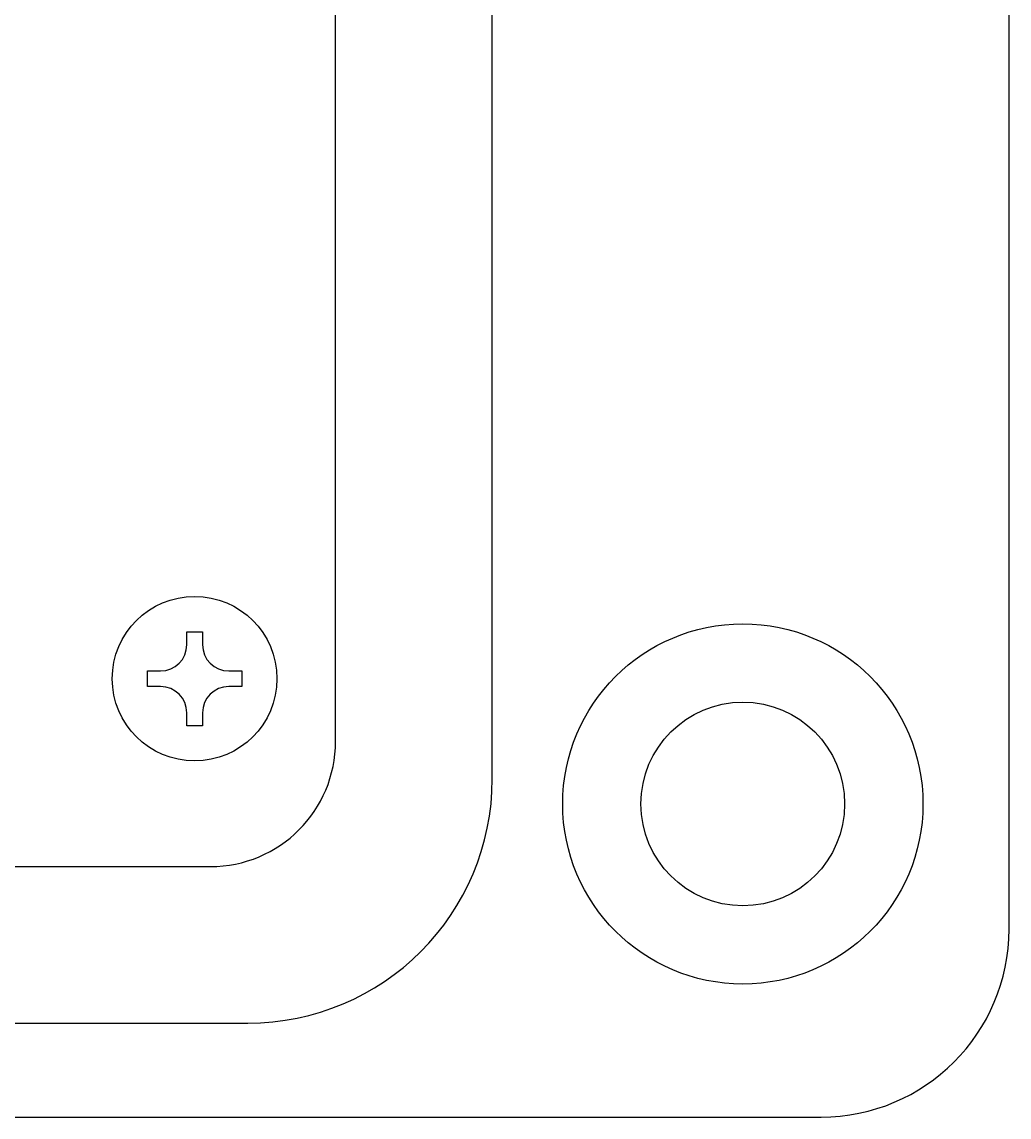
# Model space of a CAD drawing. Header units: inches. Extents: x 0 to 316, y -1 to 150.
# Drawn here: x 222.3247 to 222.6348, y 35.2109 to 35.5552 of the extents above; entities that cross this region are included whole.
import ezdxf

# ---------------------------------------------------------------- set-up
doc = ezdxf.new("R2010")
doc.units = ezdxf.units.IN
doc.header["$MEASUREMENT"] = 0

# ---------------------------------------------------------------- blocks, each defined once
blk = doc.blocks.new('GRACE-C')
at = {"color": 2}
for p, q in [((2.5394, -1.2122), (2.5394, 1.8587)), ((1.8898, -1.0232), (1.8898, 1.6697)), ((1.6929, -0.976), (1.6929, 1.6224)), ((1.5059, -0.8545), (1.5059, -0.8381)), ((1.5059, -0.8381), (1.5256, -0.8381)), ((1.5256, -0.8381), (1.5256, -0.8545)), ((1.4566, -0.9071), (1.4566, -0.8874)), ((1.4566, -0.8874), (1.473, -0.8874)), ((1.5585, -0.8874), (1.5749, -0.8874)), ((1.5749, -0.8874), (1.5749, -0.9071)), ((1.473, -0.9071), (1.4566, -0.9071)), ((1.5749, -0.9071), (1.5585, -0.9071)), ((1.5059, -0.9564), (1.5059, -0.94)), ((1.5256, -0.94), (1.5256, -0.9564)), ((1.5256, -0.9564), (1.5059, -0.9564)), ((-1.5354, -1.1335), (1.5354, -1.1335)), ((-1.5827, -1.3303), (1.5827, -1.3303)), ((0.4212, -1.4484), (2.3031, -1.4484))]:
    blk.add_line(p, q, dxfattribs=at)
for centre, radius in [((1.5157, -0.8972), 0.1035), ((2.2047, -1.0547), 0.2264), ((2.2047, -1.0547), 0.128)]:
    blk.add_circle(centre, radius, dxfattribs=at)
for centre, radius, start, end in [((1.473, -0.8545), 0.0329, 270, 360), ((1.5585, -0.8545), 0.0329, 180, 270), ((1.473, -0.94), 0.0329, 0, 90), ((1.5585, -0.94), 0.0329, 90, 180), ((1.5354, -0.976), 0.1575, 270, 0), ((1.5827, -1.0232), 0.3071, 270, 0), ((2.3031, -1.2122), 0.2362, 270, 0)]:
    blk.add_arc(centre, radius, start, end, dxfattribs=at)

msp = doc.modelspace()

# ---------------------------------------------------------------- block references
at = {"linetype": 'Continuous', "xscale": 0.25, "yscale": 0.25, "zscale": 0.25}
msp.add_blockref('GRACE-C', (222, 35.57304), dxfattribs=at)

doc.saveas('drawing.dxf')
